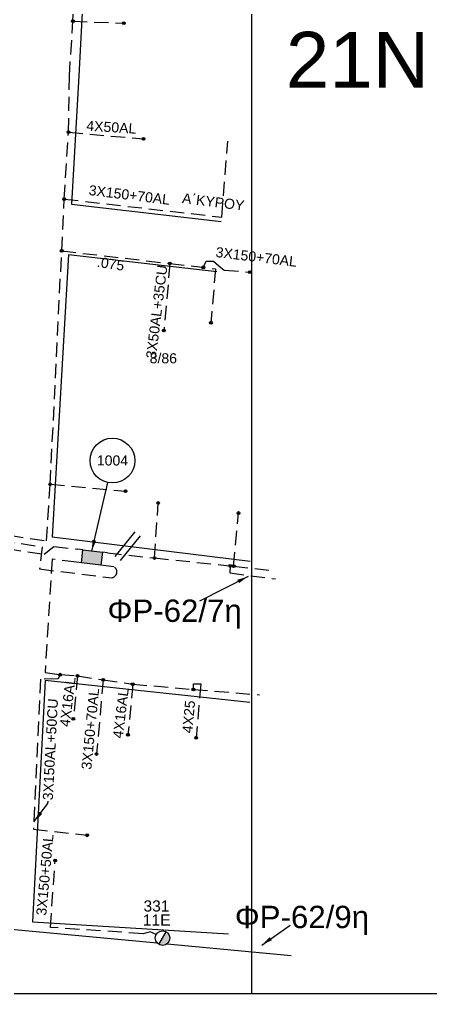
# Model space of a CAD drawing. Header units: millimetres. Extents: x 766 to 1726, y 225 to 629.
# Drawn here: x 1519.9 to 1556.8, y 244.3 to 331.5 of the extents above; entities that cross this region are included whole.
import ezdxf

# ---------------------------------------------------------------- set-up
doc = ezdxf.new("R2010")
doc.units = ezdxf.units.MM
doc.linetypes.add('DASHED', pattern=[19.05, 12.7, -6.35])
for name, color, linetype in [('Link Box 4 Διευθύνσεων', 7, 'Continuous'), ('Άγνωστα', 7, 'Continuous'), ('Γυμνά εναέρια ΧΤ (3Φ)   3x50+35CU', 7, 'Continuous'), ('Επιγραφές - Σχήματα', 7, 'Continuous'), ('Καλώδια ΧΤ   3x150+50AL', 7, 'DASHED'), ('Καλώδια ΧΤ   3x150AL+50CU', 7, 'DASHED'), ('Καλώδια ΧΤ   3x150AL+50XLPE', 7, 'DASHED'), ('Στύλος ΦΜ', 7, 'Continuous'), ('Στύλος ΦΜ @ 1', 7, 'Continuous'), ('Συνδέσεις', 7, 'Continuous'), ('Συνεστραμμένα ΧΤ   3x70+54.6+25 AL', 7, 'SYN_LINE'), ('Τομή', 7, 'Continuous'), ('Υπόβαθρο ΔΕΗ', 7, 'Continuous'), ('Υπόγεια καλώδια Δικτύου ΧΤ και Παρ. ΧΤ - 3X150+70 AL', 7, 'DASHED'), ('Υπόγεια καλώδια Παροχών ΧΤ   .075', 7, 'DASHED'), ('Υπόγεια καλώδια Παροχών ΧΤ   4x16AL', 7, 'DASHED'), ('Υπόγεια καλώδια Παροχών ΧΤ   4x25', 7, 'DASHED'), ('Υπόγεια καλώδια Παροχών ΧΤ   4x50AL', 7, 'DASHED')]:
    doc.layers.add(name, color=color, linetype=linetype)
doc.styles.get("Standard").update_dxf_attribs({"font": 'arial.ttf'})
doc.linetypes.add('SYN_LINE', pattern='A,0.5,-0.0001,["/\\/\\/\\/",Standard,S=0.1,R=0,X=0,Y=-0.05],-0.25', length=0.7501)
doc.dimstyles.new('ISO-25', dxfattribs={"dimtxt": 2.5, "dimasz": 2.5, "dimexe": 1.25, "dimexo": 0.625, "dimtad": 1, "dimtxsty": 'Standard', "dimcen": 2.5, "dimadec": 0, "dimazin": 0, "dimtfac": 1, "dimtmove": 0, "dimatfit": 3, "dimfxl": 1, "dimarcsym": 0})

# ---------------------------------------------------------------- blocks, each defined once
blk = doc.blocks.new('LINK BOX 4 ΑΝΑΧΩΡΗΣΕΩΝ')
at = {"layer": 'Link Box 4 Διευθύνσεων', "ltscale": 40}
blk.add_hatch(color=256, dxfattribs=at).paths.add_polyline_path([(-3.54, 0), (-3.54, -4.67), (3.54, -4.67), (3.54, 0)])
for p, q in [((-3.54, 0), (-5.33, 0)), ((5.33, 0), (3.54, 0)), ((-3.54, -4.67), (-5.33, -4.67)), ((5.33, -4.67), (3.54, -4.67))]:
    blk.add_line(p, q, dxfattribs=at)
blk.add_lwpolyline([(-3.54, -4.67), (-3.54, 0), (3.54, 0), (3.54, -4.67)], close=True, dxfattribs=at)
blk = doc.blocks.new('ΥΠΑΡΧΩΝ ΤΣΙΜΕΝΤΕΝΙΟΣ ΣΤΥΛΟΣ')
at = {"layer": 'Στύλος ΦΜ'}
blk.add_hatch(color=256, dxfattribs=at).paths.add_polyline_path([(-1.29, -2.28, 0.574793), (2.62, 0, 0.268822), (1.3, 2.27)])
blk.add_line((-1.29, -2.28), (1.3, 2.27), dxfattribs=at)
blk.add_circle((0, 0), 2.62, dxfattribs=at)
at = {"layer": 'Στύλος ΦΜ', "flags": 4}
for tag, p in [('ΑΡΙΘΜΟΣ', (-4.68, 8.05)), ('ΤΥΠΟΣ', (-4.91, 3.03))]:
    blk.add_attdef(tag, p, '', height=4, dxfattribs=at)
blk = doc.blocks.new('_ΣΥΝΔΕΣΗ')
at = {"layer": 'Συνδέσεις', "linetype": 'SYN_LINE', "ltscale": 40}
blk.add_hatch(color=256, dxfattribs=at).paths.add_polyline_path([(0.5, -0.01, 1), (-0.5, -0.01, 1)])
at = {"layer": 'Συνδέσεις'}
blk.add_circle((0, -0.01), 0.5, dxfattribs=at)
blk = doc.blocks.new('ΤΟΜΗ')
at = {"layer": 'Τομή', "ltscale": 40}
for p, q in [((-5.68, 0), (5.68, 0)), ((5.68, -2.33), (-5.68, -2.33))]:
    blk.add_line(p, q, dxfattribs=at)

msp = doc.modelspace()

# ---------------------------------------------------------------- linework, layer by layer
at = {"layer": 'Άγνωστα', "color": 27, "linetype": 'DASHED', "ltscale": 0.1}
msp.add_lwpolyline([(1524.695, 331.308), (1529.247, 331.143)], dxfattribs=at)
at = {"layer": 'Άγνωστα', "color": 133, "linetype": 'DASHED', "ltscale": 0.1}
for points in [[(1531.992, 283.252), (1532.327, 288.176)], [(1539.072, 282.516), (1539.513, 287.277)], [(1527.79, 283.705), (1531.992, 283.252), (1539.072, 282.516), (1542.306, 282.149)], [(1538.767, 282.548), (1538.723, 281.91), (1542.802, 281.378)]]:
    msp.add_lwpolyline(points, dxfattribs=at)
at = {"layer": 'Γυμνά εναέρια ΧΤ (3Φ)   3x50+35CU', "color": 27, "linetype": 'DASHED', "ltscale": 0.1}
msp.add_lwpolyline([(1533.371, 309.609), (1532.831, 303.615)], dxfattribs=at)
at = {"layer": 'Επιγραφές - Σχήματα'}
msp.add_lwpolyline([(807.638, 244.256), (1540.689, 244.256), (1540.689, 606.185), (807.638, 606.185)], close=True, dxfattribs=at)
at = {"layer": 'Επιγραφές - Σχήματα', "ltscale": 10}
msp.add_lwpolyline([(1540.689, 244.256), (1647.272, 244.256), (1647.272, 606.185), (1540.689, 606.185)], dxfattribs=at)
at = {"layer": 'Επιγραφές - Σχήματα', "color": 7}
msp.add_circle((1528.231, 291.975), 2, dxfattribs=at)
at = {"layer": 'Καλώδια ΧΤ   3x150+50AL', "color": 62, "ltscale": 0.1}
msp.add_lwpolyline([(1532.143, 249.542), (1531.607, 249.77), (1530.975, 249.608), (1522.685, 250.174), (1523.105, 256.172)], dxfattribs=at)
at = {"layer": 'Καλώδια ΧΤ   3x150AL+50CU', "color": 1, "ltscale": 0.1}
msp.add_lwpolyline([(1523.548, 272.805), (1523.385, 272.428), (1521.8, 272.402), (1521.153, 258.967), (1525.97, 258.425)], dxfattribs=at)
at = {"layer": 'Καλώδια ΧΤ   3x150AL+50XLPE', "color": 1, "ltscale": 0.1}
msp.add_lwpolyline([(1525.004, 282.871), (1522.824, 283.139), (1522.824, 283.139), (1522.824, 283.139), (1522.824, 283.139), (1522.204, 273.011), (1523.548, 272.805), (1525.099, 272.701), (1527.399, 272.34), (1530.038, 271.952), (1535.465, 271.487), (1541.395, 270.994)], dxfattribs=at)
at = {"layer": 'Συνεστραμμένα ΧΤ   3x70+54.6+25 AL', "color": 62, "ltscale": 10}
for points in [[(1513.388, 250.563), (1532.222, 248.786)], [(1533.114, 248.702), (1544.226, 247.646)]]:
    msp.add_lwpolyline(points, dxfattribs=at)
at = {"layer": 'Υπόβαθρο ΔΕΗ'}
for points in [[(1540.269, 346.603), (1527.675, 350.785), (1526.442, 349.639), (1525.226, 326.433), (1524.56, 314.926)], [(1524.56, 314.926), (1537.944, 313.385)], [(1524.3, 310.423), (1522.838, 285.156), (1540.556, 282.961)], [(1524.3, 310.423), (1537.556, 308.897)], [(1540.53, 270.312), (1522.196, 272.28), (1521.084, 250.669), (1538.61, 249.609)]]:
    msp.add_lwpolyline(points, dxfattribs=at)
at = {"layer": 'Υπόγεια καλώδια Δικτύου ΧΤ και Παρ. ΧΤ - 3X150+70 AL', "color": 27, "ltscale": 0.1}
for points in [[(1487.315, 292.277), (1486.972, 290.158), (1522.339, 284.772), (1522.663, 289.847), (1523.691, 310.75), (1523.916, 315.388), (1524.301, 321.368), (1524.376, 326.433), (1524.695, 331.308), (1524.878, 335.031), (1525.061, 338.214), (1525.628, 342.709)], [(1523.916, 315.388), (1538.013, 313.765), (1538.543, 320.572)], [(1536.358, 309.273), (1536.622, 309.832), (1537.263, 309.832), (1537.757, 309.418), (1538.225, 309.031), (1540.536, 308.844)], [(1522.663, 289.847), (1529.391, 289.245)]]:
    msp.add_lwpolyline(points, dxfattribs=at)
at = {"layer": 'Υπόγεια καλώδια Δικτύου ΧΤ και Παρ. ΧΤ - 3X150+70 AL', "color": 1, "ltscale": 0.1}
for points in [[(1486.181, 292.459), (1485.726, 289.424), (1503.703, 286.391), (1522.136, 283.58), (1522.136, 283.58), (1522.136, 283.58), (1522.136, 283.58), (1522.997, 284.293), (1525.146, 284.03)], [(1527.399, 272.34), (1526.809, 265.703)]]:
    msp.add_lwpolyline(points, dxfattribs=at)
at = {"layer": 'Υπόγεια καλώδια Δικτύου ΧΤ και Παρ. ΧΤ - 3X150+70 AL', "color": 6, "ltscale": 0.1}
msp.add_lwpolyline([(1486.789, 292.361), (1486.414, 289.852), (1516.3, 285.093), (1521.953, 284.258), (1521.709, 282.268), (1528.163, 281.476, 0.714646), (1528.367, 282.458), (1527.648, 282.547)], format="xyb", dxfattribs=at)
at = {"layer": 'Υπόγεια καλώδια Παροχών ΧΤ   .075', "color": 27, "ltscale": 0.1}
for points in [[(1523.691, 310.75), (1533.371, 309.609), (1537.448, 309.15)], [(1537.448, 309.15), (1537.042, 304.317)]]:
    msp.add_lwpolyline(points, dxfattribs=at)
at = {"layer": 'Υπόγεια καλώδια Παροχών ΧΤ   4x16AL', "color": 1, "ltscale": 0.1}
for points in [[(1525.099, 272.701), (1524.73, 268.844)], [(1530.038, 271.952), (1529.615, 267.416)]]:
    msp.add_lwpolyline(points, dxfattribs=at)
at = {"layer": 'Υπόγεια καλώδια Παροχών ΧΤ   4x25', "color": 1, "ltscale": 0.1}
msp.add_lwpolyline([(1535.465, 271.487), (1535.489, 271.996), (1536.131, 271.97), (1535.72, 267.163)], dxfattribs=at)
at = {"layer": 'Υπόγεια καλώδια Παροχών ΧΤ   4x50AL', "color": 27, "ltscale": 0.1}
msp.add_lwpolyline([(1524.301, 321.368), (1531.012, 320.774)], dxfattribs=at)

# ---------------------------------------------------------------- block references
at = {"layer": 'Link Box 4 Διευθύνσεων', "xscale": 0.2500000000000738, "yscale": 0.2500000000000738, "zscale": 0.2500000000000738, "rotation": 353.0022277339198}
msp.add_blockref('LINK BOX 4 ΑΝΑΧΩΡΗΣΕΩΝ', (1526.468, 283.867), dxfattribs=at)
at = {"layer": 'Στύλος ΦΜ @ 1', "ltscale": 40}
ref = msp.add_blockref('ΥΠΑΡΧΩΝ ΤΣΙΜΕΝΤΕΝΙΟΣ ΣΤΥΛΟΣ', (1532.713, 249.219), dxfattribs=dict(at, xscale=0.25, yscale=0.25, zscale=0.25))
ref.add_attrib('ΤΥΠΟΣ', '11E', (1530.947, 250.337), dxfattribs={"layer": 'Στύλος ΦΜ', "height": 1, "flags": 4})
ref.add_attrib('ΑΡΙΘΜΟΣ', '331', (1531.006, 251.594), dxfattribs={"layer": 'Στύλος ΦΜ', "height": 1, "flags": 4})
at = {"layer": 'Συνδέσεις', "xscale": 0.25, "yscale": 0.25, "zscale": 0.25}
for p in [(1524.695, 331.308), (1529.247, 331.143), (1524.301, 321.368), (1531.012, 320.774), (1523.916, 315.388), (1523.691, 310.75), (1533.371, 309.609), (1536.358, 309.273), (1540.536, 308.844), (1537.042, 304.317), (1532.831, 303.615), (1522.663, 289.847), (1529.391, 289.245), (1532.327, 288.176), (1539.513, 287.277), (1531.992, 283.252), (1538.766, 282.537), (1539.072, 282.516), (1523.548, 272.805), (1525.099, 272.701), (1527.399, 272.34), (1530.038, 271.952), (1535.465, 271.487), (1524.73, 268.844), (1529.615, 267.416), (1535.72, 267.163), (1526.809, 265.703), (1525.97, 258.425), (1523.105, 256.172)]:
    msp.add_blockref('_ΣΥΝΔΕΣΗ', p, dxfattribs=at)
at = {"layer": 'Τομή', "xscale": 0.2499999999999565, "yscale": 0.2499999999999565, "zscale": 0.2499999999999565, "rotation": 50.90478930513066}
msp.add_blockref('ΤΟΜΗ', (1529.368, 284.492), dxfattribs=at)

# ---------------------------------------------------------------- texts
at = {"layer": 'Γυμνά εναέρια ΧΤ (3Φ)   3x50+35CU', "color": 7, "insert": (1531.219, 301.173), "char_height": 0.9, "width": 84.18588, "attachment_point": 1, "rotation": 82.88168}
msp.add_mtext('3X50AL+35CU', dxfattribs=at)
at = {"layer": 'Επιγραφές - Σχήματα', "attachment_point": 1}
for s, insert, char_height, width in [('21N', (1543.744, 330.358), 5, 0.34863), ('8/86', (1531.558, 301.579), 0.9, 2.35559), ('ΦΡ-62/7η', (1527.786, 279.529), 2, 4.12616), ('ΦΡ-62/9η', (1539.171, 252.11), 2, 4.12616)]:
    msp.add_mtext(s, dxfattribs=dict(at, insert=insert, char_height=char_height, width=width))
at = {"layer": 'Επιγραφές - Σχήματα', "insert": (1534.53, 315.929), "char_height": 0.9, "width": 4.52135, "attachment_point": 1, "rotation": 353}
msp.add_mtext('Α΄ΚΥΡΟΥ', dxfattribs=at)
at = {"layer": 'Επιγραφές - Σχήματα', "color": 7, "insert": (1528.231, 291.975), "char_height": 0.9, "width": 11.99425, "attachment_point": 5}
msp.add_mtext('1004', dxfattribs=at)
at = {"layer": 'Καλώδια ΧΤ   3x150+50AL', "color": 7, "insert": (1521.402, 251.284), "char_height": 0.9, "width": 84.18588, "attachment_point": 1, "rotation": 84.7779}
msp.add_mtext('3X150+50AL', dxfattribs=at)
at = {"layer": 'Καλώδια ΧΤ   3x150AL+50CU', "color": 7, "insert": (1521.992, 261.584), "char_height": 0.9, "width": 84.18588, "attachment_point": 1, "rotation": 87.03353}
msp.add_mtext('3X150AL+50CU', dxfattribs=at)
at = {"layer": 'Υπόγεια καλώδια Δικτύου ΧΤ και Παρ. ΧΤ - 3X150+70 AL', "color": 7, "char_height": 0.9, "width": 84.18588, "attachment_point": 1}
for insert, rotation in [((1526.178, 316.651), 352.99355), ((1537.531, 311.101), 352.99355), ((1525.442, 264.36), 84.41472)]:
    msp.add_mtext('3X150+70AL', dxfattribs=dict(at, insert=insert, rotation=rotation))
at = {"layer": 'Υπόγεια καλώδια Παροχών ΧΤ   .075', "color": 7, "insert": (1526.933, 310.216), "char_height": 0.9, "width": 84.18588, "attachment_point": 1, "rotation": 351.41523}
msp.add_mtext('.075', dxfattribs=at)
at = {"layer": 'Υπόγεια καλώδια Παροχών ΧΤ   4x16AL', "color": 7, "char_height": 0.9, "width": 84.18588, "attachment_point": 1, "rotation": 82.97188}
for insert in [(1523.504, 268.209), (1528.247, 267.171)]:
    msp.add_mtext('4X16AL', dxfattribs=dict(at, insert=insert))
at = {"layer": 'Υπόγεια καλώδια Παροχών ΧΤ   4x25', "color": 7, "insert": (1534.474, 267.612), "char_height": 0.9, "width": 84.18588, "attachment_point": 1, "rotation": 84.94858}
msp.add_mtext('4X25', dxfattribs=at)
at = {"layer": 'Υπόγεια καλώδια Παροχών ΧΤ   4x50AL', "color": 7, "insert": (1525.928, 322.412), "char_height": 0.9, "width": 84.18588, "attachment_point": 1, "rotation": 356.43489}
msp.add_mtext('4X50AL', dxfattribs=at)

# ---------------------------------------------------------------- leaders
at = {"layer": 'Επιγραφές - Σχήματα', "color": 7}
msp.add_leader([(1526.38, 283.866), (1527.812, 290.019)], dimstyle='ISO-25', override={"dimasz": 1, "dimgap": 0.625, "dimtad": 0}, dxfattribs=at)
at = {"layer": 'Επιγραφές - Σχήματα', "ltscale": 40}
for points in [[(1540.366, 281.602), (1536.023, 279.382)], [(1541.579, 248.592), (1544.131, 250.38)]]:
    msp.add_leader(points, dimstyle='ISO-25', override={"dimasz": 1, "dimtad": 0}, dxfattribs=at)
at = {"layer": 'Επιγραφές - Σχήματα'}
msp.add_leader([(1521.21, 259.635), (1522.458, 261.268), (1522.48, 261.475)], dimstyle='ISO-25', override={"dimasz": 1, "dimgap": 0.625, "dimtad": 0}, dxfattribs=at)

doc.saveas('drawing.dxf')
